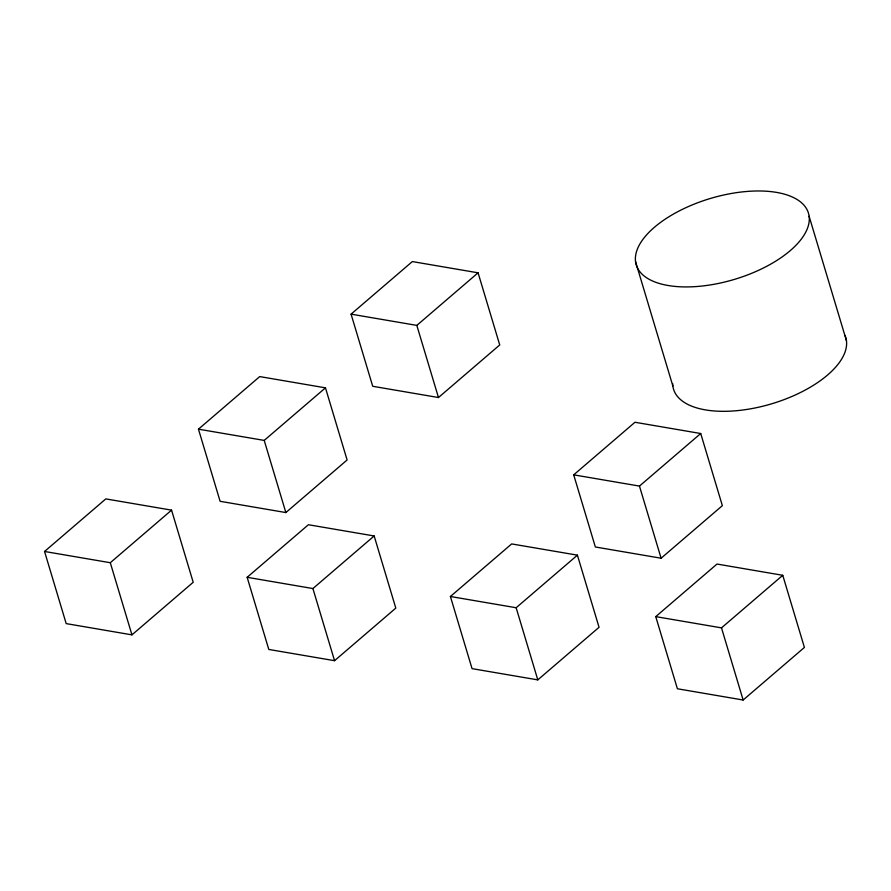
<?xml version="1.0" encoding="UTF-8"?>
<svg xmlns="http://www.w3.org/2000/svg" width="891" height="891" viewBox="0 0 891 891"><rect width="100%" height="100%" fill="white"/><g stroke="black" fill="none" stroke-linecap="round" stroke-linejoin="round"><path stroke-width="1.34" d="M44.55 551.473L105.806 498.904L171.562 510.142L193.202 582.28L131.946 634.86L66.19 623.611L44.55 551.473L110.295 562.722L171.562 510.142M198.459 429.172L259.726 376.592L325.471 387.841L347.111 459.979L285.855 512.559L220.11 501.31L198.459 429.172L264.215 440.41L325.471 387.841M351.076 314.144L412.333 261.575L478.077 272.813L499.728 344.951L438.472 397.531L372.716 386.282L351.076 314.144L416.821 325.393L478.077 272.813M247.152 577.301L308.409 524.732L374.164 535.97L395.804 608.107L334.548 660.688L268.792 649.45L247.152 577.301L312.908 588.55L374.164 535.97M573.704 474.847L634.971 422.267L700.716 433.516L722.356 505.654L661.1 558.223L595.355 546.985L573.704 474.847L639.46 486.085L700.716 433.516M450.412 596.502L511.668 543.922L577.413 555.16L599.053 627.297L537.796 679.878L472.052 668.64L450.412 596.502L516.156 607.74L577.413 555.16M655.754 616.628L717.01 564.048L782.755 575.296L804.406 647.434L743.139 700.014L677.394 688.765L655.754 616.628L721.498 627.865L782.755 575.296M809.128 216.29A89.913 42.211 -16.7 0 1 683.675 286.902A89.913 42.211 -16.7 0 1 674.186 213.651A89.913 42.211 -16.7 0 1 809.128 216.29L846.45 340.685M635.539 261.609L672.85 385.992M721.498 627.865L743.139 700.014M639.46 486.085L661.1 558.223M516.156 607.74L537.796 679.878M416.821 325.393L438.472 397.531M312.908 588.55L334.548 660.688M264.215 440.41L285.855 512.559M110.295 562.722L131.946 634.86M844.991 335.35A89.913 42.211 -16.7 0 1 768.287 404.781A89.913 42.211 -16.7 0 1 672.683 383.509"/></g></svg>
